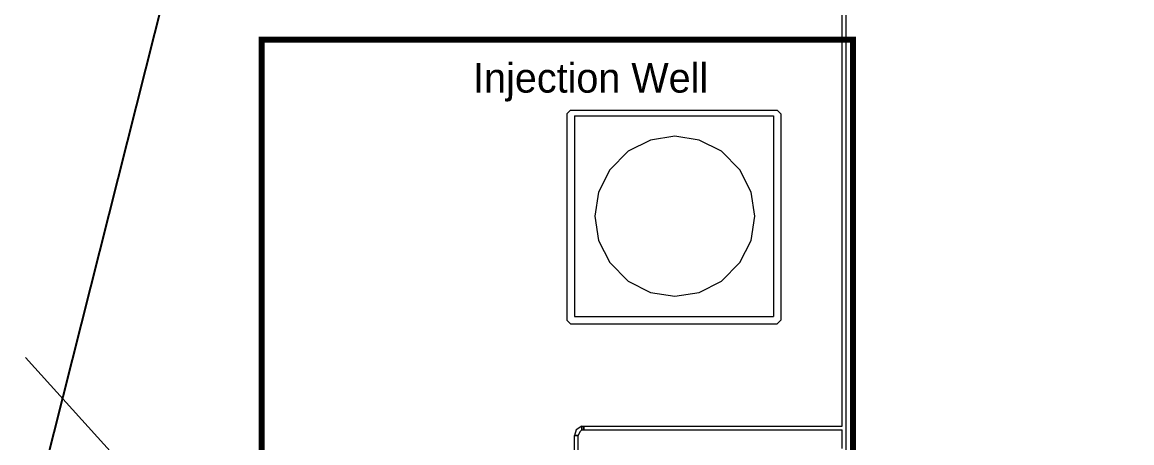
# Model space of a CAD drawing. Header units: inches. Extents: x -1128 to 651, y 96 to 845.
# Drawn here: x -1105 to -1088.07, y 692.82 to 699.24 of the extents above; entities that cross this region are included whole.
import ezdxf

# ---------------------------------------------------------------- set-up
doc = ezdxf.new("R2010")
doc.units = ezdxf.units.IN
doc.header["$MEASUREMENT"] = 0
doc.linetypes.add('DIVIDE', pattern=[1.25, 0.5, -0.25, 0, -0.25, 0, -0.25])
for name, color, linetype in [('Background Stuff', 253, 'Continuous'), ('Layer 1', 7, 'Continuous'), ('水专业修改', 7, 'Continuous')]:
    doc.layers.add(name, color=color, linetype=linetype)
for name, color, linetype, lineweight in [('Cables', 7, 'Continuous', 0), ('Equipment', 7, 'Continuous', 0), ('Layout', 6, 'Continuous', 18)]:
    doc.layers.add(name, color=color, linetype=linetype, lineweight=lineweight)

msp = doc.modelspace()

# ---------------------------------------------------------------- linework, layer by layer
at = {"layer": 'Background Stuff', "ltscale": 200}
msp.add_lwpolyline([(-913.176, 668.265), (-970.428, 672.119), (-970.416, 672.425), (-1066.033, 677.958), (-1107.665, 680.475), (-1099.4, 713.29), (-1094.57, 732.167), (-1094.213, 733.133), (-1093.815, 733.791), (-1093.318, 734.252), (-1093.088, 734.384), (-1088.696, 736.954), (-1081.839, 739.464), (-1082.048, 739.862), (-1077.724, 741.419)], dxfattribs=at)
at = {"layer": 'Cables', "color": 0, "lineweight": 0}
for points in [[(-1092.487, 693.069), (-1092.487, 716.871)], [(-1092.43, 693.069), (-1092.43, 716.871)], [(-1096.46, 693.069), (-1096.548, 693.012), (-1096.576, 692.927)], [(-1096.463, 693.012), (-1096.491, 692.984), (-1096.52, 692.927)], [(-1096.463, 693.012), (-1092.487, 693.012)], [(-1092.487, 692.728), (-1092.487, 693.012)], [(-1092.43, 692.984), (-1092.43, 693.097)], [(-1092.43, 690.275), (-1092.43, 693.012)], [(-1096.548, 692.927), (-1096.576, 692.927), (-1096.52, 692.927), (-1096.548, 692.927)], [(-1096.576, 687.843), (-1096.576, 692.927)], [(-1096.52, 687.843), (-1096.52, 692.927)]]:
    msp.add_lwpolyline(points, dxfattribs=at)
for points, knots in [([(-1096.463, 693.012), (-1096.463, 693.012), (-1096.463, 693.069), (-1096.463, 693.069), (-1096.463, 693.069), (-1096.463, 693.012), (-1096.463, 693.012)], [0, 0, 0, 0, 1, 1, 1, 2, 2, 2, 2]), ([(-1096.463, 693.069), (-1096.463, 693.069), (-1096.463, 693.012), (-1096.463, 693.012), (-1096.463, 693.012), (-1096.463, 693.069), (-1096.463, 693.069), (-1096.463, 693.069), (-1092.487, 693.069), (-1092.487, 693.069)], [0, 0, 0, 0, 1, 1, 1, 2, 2, 2, 3, 3, 3, 3]), ([(-1096.434, 693.012), (-1096.434, 693.012), (-1096.434, 693.069), (-1096.434, 693.069), (-1096.434, 693.069), (-1096.434, 693.012), (-1096.434, 693.012)], [0, 0, 0, 0, 1, 1, 1, 2, 2, 2, 2]), ([(-1096.52, 692.927), (-1096.52, 692.927), (-1096.576, 692.927), (-1096.576, 692.927), (-1096.576, 692.927), (-1096.52, 692.927), (-1096.52, 692.927)], [0, 0, 0, 0, 1, 1, 1, 2, 2, 2, 2]), ([(-1096.52, 692.927), (-1096.52, 692.927), (-1096.576, 692.927), (-1096.576, 692.927), (-1096.576, 692.927), (-1096.52, 692.927), (-1096.52, 692.927)], [0, 0, 0, 0, 1, 1, 1, 2, 2, 2, 2])]:
    msp.add_open_spline(points, degree=3, knots=knots, dxfattribs=at)
at = {"layer": 'Equipment', "color": 0}
for p, q in [((-1096.633, 697.897), (-1096.69, 697.84)), ((-1093.481, 697.897), (-1093.424, 697.84)), ((-1093.538, 697.812), (-1093.538, 694.744)), ((-1096.633, 694.631), (-1096.69, 694.688)), ((-1093.481, 694.631), (-1093.424, 694.688))]:
    msp.add_line(p, q, dxfattribs=at)
for points in [[(-1096.633, 697.897), (-1093.481, 697.897)], [(-1096.69, 697.84), (-1096.69, 694.688)], [(-1096.576, 697.812), (-1096.576, 694.744)], [(-1096.576, 697.812), (-1093.538, 697.812)], [(-1093.424, 697.84), (-1093.424, 694.688)], [(-1093.822, 696.278), (-1093.878, 696.647), (-1094.049, 696.988), (-1094.333, 697.272), (-1094.674, 697.442), (-1095.043, 697.499), (-1095.412, 697.442), (-1095.753, 697.272), (-1096.037, 696.988), (-1096.207, 696.647), (-1096.264, 696.278), (-1096.207, 695.909), (-1096.037, 695.568), (-1095.753, 695.284), (-1095.412, 695.114), (-1095.043, 695.057), (-1094.674, 695.114), (-1094.333, 695.284), (-1094.049, 695.568), (-1093.878, 695.909), (-1093.822, 696.278)], [(-1096.576, 694.744), (-1093.538, 694.744)], [(-1096.633, 694.631), (-1093.481, 694.631)]]:
    msp.add_lwpolyline(points, dxfattribs=at)
at = {"layer": 'Layer 1', "color": 0, "lineweight": 5}
msp.add_lwpolyline([(-1092.345, 694.716), (-1092.345, 698.976), (-1101.348, 698.976)], dxfattribs=at)
at = {"layer": 'Layer 1', "color": 0, "lineweight": 0}
msp.add_lwpolyline([(-1099.36, 687.928), (-1104.954, 694.12)], dxfattribs=at)
at = {"layer": 'Layout', "linetype": 'DIVIDE', "ltscale": 2, "const_width": 0.0902}
msp.add_lwpolyline([(-1101.348, 681.829), (-1092.323, 681.829), (-1092.323, 698.976), (-1101.348, 698.976)], close=True, dxfattribs=at)
msp.add_lwpolyline([(-1101.348, 681.829), (-1092.323, 681.829), (-1092.323, 698.976), (-1101.348, 698.976)], close=True, dxfattribs=at)

# ---------------------------------------------------------------- texts
at = {"layer": '水专业修改', "color": 0, "lineweight": 0, "insert": (-1098.122, 698.617), "char_height": 0.45125, "width": 4.66542, "attachment_point": 1}
msp.add_mtext('Injection Well', dxfattribs=at)

doc.saveas('drawing.dxf')
